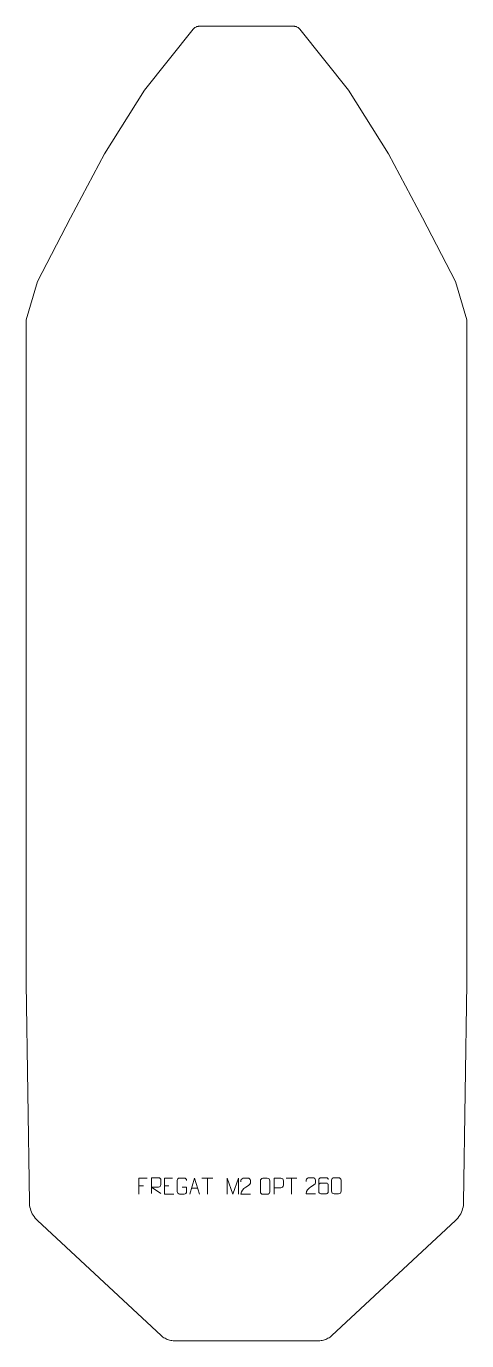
# Model space of a CAD drawing. Header units: millimetres. Extents: x -384 to 306, y -1080 to 980.
import ezdxf

# ---------------------------------------------------------------- set-up
doc = ezdxf.new("R2010")
doc.units = ezdxf.units.MM
doc.header["$MEASUREMENT"] = 0
doc.layers.add('layer 1', color=7, linetype='Continuous')

msp = doc.modelspace()

# ---------------------------------------------------------------- linework, layer by layer
at = {"layer": 'layer 1', "color": 242, "lineweight": 9}
msp.add_open_spline([(-112.5954, 980.267), (-112.5954, 980.267), (35.4857, 980.267), (35.4857, 980.267), (35.4857, 980.267), (35.4857, 980.267), (36.411, 980.2336), (36.411, 980.2336), (36.411, 980.2336), (36.411, 980.2336), (37.3304, 980.1292), (37.3304, 980.1292), (37.3304, 980.1292), (37.3304, 980.1292), (38.2403, 979.9578), (38.2403, 979.9578), (38.2403, 979.9578), (38.2403, 979.9578), (39.1345, 979.7192), (39.1345, 979.7192), (39.1345, 979.7192), (39.1345, 979.7192), (40.0086, 979.4136), (40.0086, 979.4136), (40.0086, 979.4136), (40.0086, 979.4136), (40.8575, 979.044), (40.8575, 979.044), (40.8575, 979.044), (40.8575, 979.044), (41.6761, 978.611), (41.6761, 978.611), (41.6761, 978.611), (41.6761, 978.611), (42.4603, 978.12), (42.4603, 978.12), (42.4603, 978.12), (42.4603, 978.12), (43.2048, 977.5711), (43.2048, 977.5711), (43.2048, 977.5711), (43.2048, 977.5711), (43.9075, 976.9691), (43.9075, 976.9691), (43.9075, 976.9691), (43.9075, 976.9691), (44.5631, 976.3149), (44.5631, 976.3149), (44.5631, 976.3149), (44.5631, 976.3149), (45.1677, 975.6141), (45.1677, 975.6141), (45.1677, 975.6141), (45.1677, 975.6141), (121.4454, 880.2678), (121.4454, 880.2678), (121.4454, 880.2678), (121.4454, 880.2678), (183.9456, 780.2676), (183.9456, 780.2676), (183.9456, 780.2676), (183.9456, 780.2676), (237.4445, 680.2683), (237.4445, 680.2683), (237.4445, 680.2683), (237.4445, 680.2683), (288.9447, 580.2681), (288.9447, 580.2681), (288.9447, 580.2681), (288.9447, 580.2681), (306.4456, 520.2669), (306.4456, 520.2669), (306.4456, 520.2669), (306.4456, 520.2669), (306.4456, -519.7322), (306.4456, -519.7322), (306.4456, -519.7322), (306.4456, -519.7322), (301.6827, -862.6609), (301.6827, -862.6609), (301.6827, -862.6609), (301.6827, -862.6609), (301.554, -865.3463), (301.554, -865.3463), (301.554, -865.3463), (301.554, -865.3463), (301.2461, -868.018), (301.2461, -868.018), (301.2461, -868.018), (301.2461, -868.018), (300.7597, -870.6617), (300.7597, -870.6617), (300.7597, -870.6617), (300.7597, -870.6617), (300.095, -873.267), (300.095, -873.267), (300.095, -873.267), (300.095, -873.267), (299.2579, -875.8217), (299.2579, -875.8217), (299.2579, -875.8217), (299.2579, -875.8217), (298.2505, -878.3135), (298.2505, -878.3135), (298.2505, -878.3135), (298.2505, -878.3135), (297.0784, -880.7336), (297.0784, -880.7336), (297.0784, -880.7336), (297.0784, -880.7336), (295.7457, -883.0681), (295.7457, -883.0681), (295.7457, -883.0681), (295.7457, -883.0681), (294.2587, -885.3078), (294.2587, -885.3078), (294.2587, -885.3078), (294.2587, -885.3078), (292.625, -887.443), (292.625, -887.443), (292.625, -887.443), (292.625, -887.443), (290.8508, -889.4637), (290.8508, -889.4637), (290.8508, -889.4637), (290.8508, -889.4637), (288.9447, -891.3594), (288.9447, -891.3594), (288.9447, -891.3594), (288.9447, -891.3594), (95.3027, -1071.4913), (95.3027, -1071.4913), (95.3027, -1071.4913), (95.3027, -1071.4913), (93.8565, -1072.756), (93.8565, -1072.756), (93.8565, -1072.756), (93.8565, -1072.756), (92.3337, -1073.9266), (92.3337, -1073.9266), (92.3337, -1073.9266), (92.3337, -1073.9266), (90.7414, -1074.9999), (90.7414, -1074.9999), (90.7414, -1074.9999), (90.7414, -1074.9999), (89.0844, -1075.9729), (89.0844, -1075.9729), (89.0844, -1075.9729), (89.0844, -1075.9729), (87.3703, -1076.8388), (87.3703, -1076.8388), (87.3703, -1076.8388), (87.3703, -1076.8388), (85.6056, -1077.5974), (85.6056, -1077.5974), (85.6056, -1077.5974), (85.6056, -1077.5974), (83.7979, -1078.2447), (83.7979, -1078.2447), (83.7979, -1078.2447), (83.7979, -1078.2447), (81.9522, -1078.7774), (81.9522, -1078.7774), (81.9522, -1078.7774), (81.9522, -1078.7774), (80.0776, -1079.193), (80.0776, -1079.193), (80.0776, -1079.193), (80.0776, -1079.193), (78.1796, -1079.492), (78.1796, -1079.492), (78.1796, -1079.492), (78.1796, -1079.492), (76.2676, -1079.6712), (76.2676, -1079.6712), (76.2676, -1079.6712), (76.2676, -1079.6712), (74.3477, -1079.7316), (74.3477, -1079.7316), (74.3477, -1079.7316), (74.3477, -1079.7316), (-151.4577, -1079.7316), (-151.4577, -1079.7316), (-151.4577, -1079.7316), (-151.4577, -1079.7316), (-153.3763, -1079.6712), (-153.3763, -1079.6712), (-153.3763, -1079.6712), (-153.3763, -1079.6712), (-155.2894, -1079.492), (-155.2894, -1079.492), (-155.2894, -1079.492), (-155.2894, -1079.492), (-157.186, -1079.193), (-157.186, -1079.193), (-157.186, -1079.193), (-157.186, -1079.193), (-159.0619, -1078.7774), (-159.0619, -1078.7774), (-159.0619, -1078.7774), (-159.0619, -1078.7774), (-160.9067, -1078.2447), (-160.9067, -1078.2447), (-160.9067, -1078.2447), (-160.9067, -1078.2447), (-162.7157, -1077.5974), (-162.7157, -1077.5974), (-162.7157, -1077.5974), (-162.7157, -1077.5974), (-164.4803, -1076.8388), (-164.4803, -1076.8388), (-164.4803, -1076.8388), (-164.4803, -1076.8388), (-166.1941, -1075.9729), (-166.1941, -1075.9729), (-166.1941, -1075.9729), (-166.1941, -1075.9729), (-167.8512, -1074.9999), (-167.8512, -1074.9999), (-167.8512, -1074.9999), (-167.8512, -1074.9999), (-169.4434, -1073.9266), (-169.4434, -1073.9266), (-169.4434, -1073.9266), (-169.4434, -1073.9266), (-170.9662, -1072.756), (-170.9662, -1072.756), (-170.9662, -1072.756), (-170.9662, -1072.756), (-172.4125, -1071.4913), (-172.4125, -1071.4913), (-172.4125, -1071.4913), (-172.4125, -1071.4913), (-366.0549, -891.3594), (-366.0549, -891.3594), (-366.0549, -891.3594), (-366.0549, -891.3594), (-367.9607, -889.4637), (-367.9607, -889.4637), (-367.9607, -889.4637), (-367.9607, -889.4637), (-369.7348, -887.443), (-369.7348, -887.443), (-369.7348, -887.443), (-369.7348, -887.443), (-371.3688, -885.3078), (-371.3688, -885.3078), (-371.3688, -885.3078), (-371.3688, -885.3078), (-372.8554, -883.0681), (-372.8554, -883.0681), (-372.8554, -883.0681), (-372.8554, -883.0681), (-374.1871, -880.7336), (-374.1871, -880.7336), (-374.1871, -880.7336), (-374.1871, -880.7336), (-375.3603, -878.3135), (-375.3603, -878.3135), (-375.3603, -878.3135), (-375.3603, -878.3135), (-376.3677, -875.8217), (-376.3677, -875.8217), (-376.3677, -875.8217), (-376.3677, -875.8217), (-377.205, -873.267), (-377.205, -873.267), (-377.205, -873.267), (-377.205, -873.267), (-377.8684, -870.6617), (-377.8684, -870.6617), (-377.8684, -870.6617), (-377.8684, -870.6617), (-378.3559, -868.018), (-378.3559, -868.018), (-378.3559, -868.018), (-378.3559, -868.018), (-378.6641, -865.3463), (-378.6641, -865.3463), (-378.6641, -865.3463), (-378.6641, -865.3463), (-378.7915, -862.6609), (-378.7915, -862.6609), (-378.7915, -862.6609), (-378.7915, -862.6609), (-383.5543, -519.7322), (-383.5543, -519.7322), (-383.5543, -519.7322), (-383.5543, -519.7322), (-383.5543, 520.2669), (-383.5543, 520.2669), (-383.5543, 520.2669), (-383.5543, 520.2669), (-366.0549, 580.2681), (-366.0549, 580.2681), (-366.0549, 580.2681), (-366.0549, 580.2681), (-314.5542, 680.2683), (-314.5542, 680.2683), (-314.5542, 680.2683), (-314.5542, 680.2683), (-261.0553, 780.2676), (-261.0553, 780.2676), (-261.0553, 780.2676), (-261.0553, 780.2676), (-198.5551, 880.2678), (-198.5551, 880.2678), (-198.5551, 880.2678), (-198.5551, 880.2678), (-122.2774, 975.6141), (-122.2774, 975.6141), (-122.2774, 975.6141), (-122.2774, 975.6141), (-121.6731, 976.3149), (-121.6731, 976.3149), (-121.6731, 976.3149), (-121.6731, 976.3149), (-121.0176, 976.9691), (-121.0176, 976.9691), (-121.0176, 976.9691), (-121.0176, 976.9691), (-120.3145, 977.5711), (-120.3145, 977.5711), (-120.3145, 977.5711), (-120.3145, 977.5711), (-119.57, 978.12), (-119.57, 978.12), (-119.57, 978.12), (-119.57, 978.12), (-118.7849, 978.611), (-118.7849, 978.611), (-118.7849, 978.611), (-118.7849, 978.611), (-117.9662, 979.044), (-117.9662, 979.044), (-117.9662, 979.044), (-117.9662, 979.044), (-117.1187, 979.4136), (-117.1187, 979.4136), (-117.1187, 979.4136), (-117.1187, 979.4136), (-116.2442, 979.7192), (-116.2442, 979.7192), (-116.2442, 979.7192), (-116.2442, 979.7192), (-115.3504, 979.9578), (-115.3504, 979.9578), (-115.3504, 979.9578), (-115.3504, 979.9578), (-114.4402, 980.1292), (-114.4402, 980.1292), (-114.4402, 980.1292), (-114.4402, 980.1292), (-113.5207, 980.2336), (-113.5207, 980.2336), (-113.5207, 980.2336), (-113.5207, 980.2336), (-112.5954, 980.267), (-112.5954, 980.267)], degree=3, knots=[0, 0, 0, 0, 0.010989011, 0.010989011, 0.010989011, 0.010989011, 0.021978022, 0.021978022, 0.021978022, 0.021978022, 0.032967033, 0.032967033, 0.032967033, 0.032967033, 0.043956044, 0.043956044, 0.043956044, 0.043956044, 0.054945055, 0.054945055, 0.054945055, 0.054945055, 0.065934066, 0.065934066, 0.065934066, 0.065934066, 0.076923077, 0.076923077, 0.076923077, 0.076923077, 0.087912088, 0.087912088, 0.087912088, 0.087912088, 0.098901099, 0.098901099, 0.098901099, 0.098901099, 0.10989011, 0.10989011, 0.10989011, 0.10989011, 0.120879121, 0.120879121, 0.120879121, 0.120879121, 0.131868132, 0.131868132, 0.131868132, 0.131868132, 0.142857143, 0.142857143, 0.142857143, 0.142857143, 0.153846154, 0.153846154, 0.153846154, 0.153846154, 0.164835165, 0.164835165, 0.164835165, 0.164835165, 0.175824176, 0.175824176, 0.175824176, 0.175824176, 0.186813187, 0.186813187, 0.186813187, 0.186813187, 0.197802198, 0.197802198, 0.197802198, 0.197802198, 0.208791209, 0.208791209, 0.208791209, 0.208791209, 0.21978022, 0.21978022, 0.21978022, 0.21978022, 0.230769231, 0.230769231, 0.230769231, 0.230769231, 0.241758242, 0.241758242, 0.241758242, 0.241758242, 0.252747253, 0.252747253, 0.252747253, 0.252747253, 0.263736264, 0.263736264, 0.263736264, 0.263736264, 0.274725275, 0.274725275, 0.274725275, 0.274725275, 0.285714286, 0.285714286, 0.285714286, 0.285714286, 0.296703297, 0.296703297, 0.296703297, 0.296703297, 0.307692308, 0.307692308, 0.307692308, 0.307692308, 0.318681319, 0.318681319, 0.318681319, 0.318681319, 0.32967033, 0.32967033, 0.32967033, 0.32967033, 0.340659341, 0.340659341, 0.340659341, 0.340659341, 0.351648352, 0.351648352, 0.351648352, 0.351648352, 0.362637363, 0.362637363, 0.362637363, 0.362637363, 0.373626374, 0.373626374, 0.373626374, 0.373626374, 0.384615385, 0.384615385, 0.384615385, 0.384615385, 0.395604396, 0.395604396, 0.395604396, 0.395604396, 0.406593407, 0.406593407, 0.406593407, 0.406593407, 0.417582418, 0.417582418, 0.417582418, 0.417582418, 0.428571429, 0.428571429, 0.428571429, 0.428571429, 0.43956044, 0.43956044, 0.43956044, 0.43956044, 0.450549451, 0.450549451, 0.450549451, 0.450549451, 0.461538462, 0.461538462, 0.461538462, 0.461538462, 0.472527473, 0.472527473, 0.472527473, 0.472527473, 0.483516484, 0.483516484, 0.483516484, 0.483516484, 0.494505495, 0.494505495, 0.494505495, 0.494505495, 0.505494505, 0.505494505, 0.505494505, 0.505494505, 0.516483516, 0.516483516, 0.516483516, 0.516483516, 0.527472527, 0.527472527, 0.527472527, 0.527472527, 0.538461538, 0.538461538, 0.538461538, 0.538461538, 0.549450549, 0.549450549, 0.549450549, 0.549450549, 0.56043956, 0.56043956, 0.56043956, 0.56043956, 0.571428571, 0.571428571, 0.571428571, 0.571428571, 0.582417582, 0.582417582, 0.582417582, 0.582417582, 0.593406593, 0.593406593, 0.593406593, 0.593406593, 0.604395604, 0.604395604, 0.604395604, 0.604395604, 0.615384615, 0.615384615, 0.615384615, 0.615384615, 0.626373626, 0.626373626, 0.626373626, 0.626373626, 0.637362637, 0.637362637, 0.637362637, 0.637362637, 0.648351648, 0.648351648, 0.648351648, 0.648351648, 0.659340659, 0.659340659, 0.659340659, 0.659340659, 0.67032967, 0.67032967, 0.67032967, 0.67032967, 0.681318681, 0.681318681, 0.681318681, 0.681318681, 0.692307692, 0.692307692, 0.692307692, 0.692307692, 0.703296703, 0.703296703, 0.703296703, 0.703296703, 0.714285714, 0.714285714, 0.714285714, 0.714285714, 0.725274725, 0.725274725, 0.725274725, 0.725274725, 0.736263736, 0.736263736, 0.736263736, 0.736263736, 0.747252747, 0.747252747, 0.747252747, 0.747252747, 0.758241758, 0.758241758, 0.758241758, 0.758241758, 0.769230769, 0.769230769, 0.769230769, 0.769230769, 0.78021978, 0.78021978, 0.78021978, 0.78021978, 0.791208791, 0.791208791, 0.791208791, 0.791208791, 0.802197802, 0.802197802, 0.802197802, 0.802197802, 0.813186813, 0.813186813, 0.813186813, 0.813186813, 0.824175824, 0.824175824, 0.824175824, 0.824175824, 0.835164835, 0.835164835, 0.835164835, 0.835164835, 0.846153846, 0.846153846, 0.846153846, 0.846153846, 0.857142857, 0.857142857, 0.857142857, 0.857142857, 0.868131868, 0.868131868, 0.868131868, 0.868131868, 0.879120879, 0.879120879, 0.879120879, 0.879120879, 0.89010989, 0.89010989, 0.89010989, 0.89010989, 0.901098901, 0.901098901, 0.901098901, 0.901098901, 0.912087912, 0.912087912, 0.912087912, 0.912087912, 0.923076923, 0.923076923, 0.923076923, 0.923076923, 0.934065934, 0.934065934, 0.934065934, 0.934065934, 0.945054945, 0.945054945, 0.945054945, 0.945054945, 0.956043956, 0.956043956, 0.956043956, 0.956043956, 0.967032967, 0.967032967, 0.967032967, 0.967032967, 0.978021978, 0.978021978, 0.978021978, 0.978021978, 1, 1, 1, 1], dxfattribs=at)
at = {"layer": 'layer 1', "color": 250, "lineweight": 9}
for points, knots in [([(-194.3627, -824.8768), (-194.3627, -824.8768), (-207.2367, -824.8768), (-207.2367, -824.8768), (-207.2367, -824.8768), (-207.2367, -824.8768), (-207.2367, -849.8304), (-207.2367, -849.8304)], [0, 0, 0, 0, 0.333333333, 0.333333333, 0.333333333, 0.333333333, 1, 1, 1, 1]), ([(-187.4006, -849.2332), (-187.4006, -849.2332), (-187.4006, -824.2797), (-187.4006, -824.2797), (-187.4006, -824.2797), (-183.8058, -824.2797), (-180.2103, -824.2797), (-176.6151, -824.2797), (-176.6151, -824.2797), (-174.2898, -824.3174), (-172.7325, -825.8074), (-172.7366, -828.1738), (-172.7366, -828.1738), (-172.737, -830.2093), (-172.737, -833.2687), (-172.7366, -835.3047), (-172.7366, -835.3047), (-172.7431, -837.1802), (-174.5554, -839.122), (-176.5649, -839.1411), (-176.5649, -839.1411), (-176.5649, -839.1411), (-187.4006, -839.1411), (-187.4006, -839.1411), (-187.4006, -839.1411), (-187.4006, -839.1411), (-172.7459, -849.2332), (-172.7459, -849.2332)], [0, 0, 0, 0, 0.125, 0.125, 0.125, 0.125, 0.25, 0.25, 0.25, 0.25, 0.375, 0.375, 0.375, 0.375, 0.5, 0.5, 0.5, 0.5, 0.625, 0.625, 0.625, 0.625, 0.75, 0.75, 0.75, 0.75, 1, 1, 1, 1]), ([(-154.3627, -824.8768), (-154.3627, -824.8768), (-167.2366, -824.8768), (-167.2366, -824.8768), (-167.2366, -824.8768), (-167.2366, -824.8768), (-167.2366, -849.8304), (-167.2366, -849.8304), (-167.2366, -849.8304), (-167.2366, -849.8304), (-152.3708, -849.8304), (-152.3708, -849.8304)], [0, 0, 0, 0, 0.25, 0.25, 0.25, 0.25, 0.5, 0.5, 0.5, 0.5, 1, 1, 1, 1]), ([(-139.5488, -838.8446), (-139.5488, -838.8446), (-132.3807, -838.8446), (-132.3807, -838.8446), (-132.3807, -838.8446), (-132.3807, -838.8446), (-132.3807, -846.0127), (-132.3807, -846.0127), (-132.3807, -846.0127), (-132.5204, -848.3361), (-134.1976, -849.8157), (-136.3454, -849.8265), (-136.3454, -849.8265), (-138.6772, -849.8261), (-141.0092, -849.8261), (-143.3407, -849.8265), (-143.3407, -849.8265), (-145.2656, -849.9319), (-147.2378, -848.0474), (-147.2266, -846.0301), (-147.2266, -846.0301), (-147.2262, -840.26), (-147.2262, -834.4903), (-147.2266, -828.721), (-147.2266, -828.721), (-147.2224, -826.5829), (-145.4756, -824.8637), (-143.3233, -824.8771), (-143.3233, -824.8771), (-140.9976, -824.8771), (-138.6715, -824.8771), (-136.3454, -824.8771), (-136.3454, -824.8771), (-134.3987, -824.8417), (-132.4073, -826.3332), (-132.3807, -828.7709)], [0, 0, 0, 0, 0.1, 0.1, 0.1, 0.1, 0.2, 0.2, 0.2, 0.2, 0.3, 0.3, 0.3, 0.3, 0.4, 0.4, 0.4, 0.4, 0.5, 0.5, 0.5, 0.5, 0.6, 0.6, 0.6, 0.6, 0.7, 0.7, 0.7, 0.7, 0.8, 0.8, 0.8, 0.8, 1, 1, 1, 1]), ([(-127.2741, -849.8303), (-127.2741, -849.8303), (-119.9031, -824.8768), (-119.9031, -824.8768), (-119.9031, -824.8768), (-119.9031, -824.8768), (-112.3332, -849.8303), (-112.3332, -849.8303)], [0, 0, 0, 0, 0.333333333, 0.333333333, 0.333333333, 0.333333333, 1, 1, 1, 1]), ([(-68.6461, -849.8325), (-68.6461, -849.8325), (-68.6461, -824.8746), (-68.6461, -824.8746), (-68.6461, -824.8746), (-68.6461, -824.8746), (-59.721, -849.8325), (-59.721, -849.8325), (-59.721, -849.8325), (-59.721, -849.8325), (-50.9611, -824.8751), (-50.9611, -824.8751), (-50.9611, -824.8751), (-50.9611, -824.8751), (-50.9611, -849.8325), (-50.9611, -849.8325)], [0, 0, 0, 0, 0.2, 0.2, 0.2, 0.2, 0.4, 0.4, 0.4, 0.4, 0.6, 0.6, 0.6, 0.6, 1, 1, 1, 1]), ([(-32.4322, -849.8407), (-37.3466, -849.8404), (-42.261, -849.8404), (-47.1751, -849.8407), (-47.1751, -849.8407), (-47.1751, -839.9084), (-32.5241, -837.2672), (-32.4322, -832.9569), (-32.4322, -832.9569), (-32.4325, -831.5328), (-32.4325, -830.1091), (-32.4322, -828.6858), (-32.4322, -828.6858), (-32.4491, -826.6087), (-34.5719, -824.8839), (-36.2429, -824.8666), (-36.2429, -824.8666), (-38.3161, -824.867), (-40.389, -824.867), (-42.4614, -824.8666), (-42.4614, -824.8666), (-44.2835, -824.8501), (-47.1082, -826.6422), (-47.1751, -828.7358), (-47.1751, -828.7358), (-47.1751, -828.7358), (-47.1751, -830.7906), (-47.1751, -830.7906)], [0, 0, 0, 0, 0.125, 0.125, 0.125, 0.125, 0.25, 0.25, 0.25, 0.25, 0.375, 0.375, 0.375, 0.375, 0.5, 0.5, 0.5, 0.5, 0.625, 0.625, 0.625, 0.625, 0.75, 0.75, 0.75, 0.75, 1, 1, 1, 1]), ([(-12.9345, -825.2023), (-10.6088, -825.2023), (-8.2827, -825.2023), (-5.9566, -825.2023), (-5.9566, -825.2023), (-4.01, -825.1667), (-2.0186, -826.6583), (-1.9919, -829.0959), (-1.9919, -829.0959), (-1.9923, -834.8428), (-1.9923, -840.5901), (-1.9919, -846.3378), (-1.9919, -846.3378), (-2.1317, -848.6612), (-3.8089, -850.1408), (-5.9566, -850.1516), (-5.9566, -850.1516), (-8.2885, -850.1512), (-10.6204, -850.1512), (-12.9519, -850.1516), (-12.9519, -850.1516), (-14.8769, -850.257), (-16.849, -848.3725), (-16.8378, -846.3552), (-16.8378, -846.3552), (-16.8375, -840.5851), (-16.8375, -834.8154), (-16.8378, -829.0461), (-16.8378, -829.0461), (-16.8336, -826.908), (-15.0869, -825.1888), (-12.9345, -825.2023)], [0, 0, 0, 0, 0.111111111, 0.111111111, 0.111111111, 0.111111111, 0.222222222, 0.222222222, 0.222222222, 0.222222222, 0.333333333, 0.333333333, 0.333333333, 0.333333333, 0.444444444, 0.444444444, 0.444444444, 0.444444444, 0.555555556, 0.555555556, 0.555555556, 0.555555556, 0.666666667, 0.666666667, 0.666666667, 0.666666667, 0.777777778, 0.777777778, 0.777777778, 0.777777778, 1, 1, 1, 1]), ([(4.5734, -850.1555), (4.5734, -850.1555), (4.5734, -825.2019), (4.5734, -825.2019), (4.5734, -825.2019), (8.1684, -825.2019), (11.7637, -825.2019), (15.3591, -825.2019), (15.3591, -825.2019), (17.6843, -825.2398), (19.2417, -826.7299), (19.2375, -829.096), (19.2375, -829.096), (19.2371, -831.1317), (19.2371, -834.191), (19.2375, -836.227), (19.2375, -836.227), (19.231, -838.1024), (17.4188, -840.0443), (15.4092, -840.0634), (15.4092, -840.0634), (15.4092, -840.0634), (4.5734, -840.0634), (4.5734, -840.0634)], [0, 0, 0, 0, 0.142857143, 0.142857143, 0.142857143, 0.142857143, 0.285714286, 0.285714286, 0.285714286, 0.285714286, 0.428571429, 0.428571429, 0.428571429, 0.428571429, 0.571428571, 0.571428571, 0.571428571, 0.571428571, 0.714285714, 0.714285714, 0.714285714, 0.714285714, 1, 1, 1, 1]), ([(69.5335, -849.3378), (64.6191, -849.3375), (59.7047, -849.3375), (54.7906, -849.3378), (54.7906, -849.3378), (54.7906, -839.4055), (69.4416, -836.7643), (69.5335, -832.454), (69.5335, -832.454), (69.5332, -831.0299), (69.5332, -829.6062), (69.5335, -828.1829), (69.5335, -828.1829), (69.5166, -826.1058), (67.3938, -824.381), (65.7228, -824.3637), (65.7228, -824.3637), (63.6496, -824.3641), (61.5767, -824.3641), (59.5043, -824.3637), (59.5043, -824.3637), (57.6822, -824.3472), (54.8575, -826.1393), (54.7906, -828.2329), (54.7906, -828.2329), (54.7906, -828.2329), (54.7906, -830.2877), (54.7906, -830.2877)], [0, 0, 0, 0, 0.125, 0.125, 0.125, 0.125, 0.25, 0.25, 0.25, 0.25, 0.375, 0.375, 0.375, 0.375, 0.5, 0.5, 0.5, 0.5, 0.625, 0.625, 0.625, 0.625, 0.75, 0.75, 0.75, 0.75, 1, 1, 1, 1]), ([(89.592, -827.31), (89.5679, -825.9705), (88.2117, -824.3173), (86.6398, -824.3516), (86.6398, -824.3516), (83.655, -824.3519), (80.6698, -824.3519), (77.6844, -824.3516), (77.6844, -824.3516), (76.4653, -824.3367), (74.7371, -825.7743), (74.7321, -827.31), (74.7321, -827.31), (74.7324, -833.6705), (74.7324, -840.0313), (74.7321, -846.392), (74.7321, -846.392), (74.7368, -847.5549), (76.4653, -849.326), (77.6844, -849.3504), (77.6844, -849.3504), (80.6698, -849.3501), (83.655, -849.3501), (86.6398, -849.3504), (86.6398, -849.3504), (87.9179, -849.3066), (89.5876, -847.6921), (89.592, -846.392), (89.592, -846.392), (89.592, -842.8087), (89.592, -839.2256), (89.592, -835.6429), (89.592, -835.6429), (89.5535, -834.1647), (87.9708, -832.7318), (86.6398, -832.7338), (86.6398, -832.7338), (83.655, -832.7335), (80.6698, -832.7335), (77.6844, -832.7338), (77.6844, -832.7338), (76.3549, -832.7288), (74.7119, -834.2361), (74.7536, -835.6646)], [0, 0, 0, 0, 0.083333333, 0.083333333, 0.083333333, 0.083333333, 0.166666667, 0.166666667, 0.166666667, 0.166666667, 0.25, 0.25, 0.25, 0.25, 0.333333333, 0.333333333, 0.333333333, 0.333333333, 0.416666667, 0.416666667, 0.416666667, 0.416666667, 0.5, 0.5, 0.5, 0.5, 0.583333333, 0.583333333, 0.583333333, 0.583333333, 0.666666667, 0.666666667, 0.666666667, 0.666666667, 0.75, 0.75, 0.75, 0.75, 0.833333333, 0.833333333, 0.833333333, 0.833333333, 1, 1, 1, 1]), ([(98.5813, -824.3514), (100.9474, -824.3514), (103.3139, -824.3514), (105.6804, -824.3514), (105.6804, -824.3514), (107.6609, -824.3158), (109.6869, -825.8101), (109.714, -828.2522), (109.714, -828.2522), (109.7136, -834.0096), (109.7136, -839.7674), (109.714, -845.5256), (109.714, -845.5256), (109.5719, -847.8532), (107.8655, -849.3355), (105.6804, -849.3463), (105.6804, -849.3463), (103.308, -849.3459), (100.9356, -849.3459), (98.5636, -849.3463), (98.5636, -849.3463), (96.6051, -849.4519), (94.5987, -847.564), (94.6101, -845.543), (94.6101, -845.543), (94.6105, -839.7624), (94.6105, -833.9821), (94.6101, -828.2023), (94.6101, -828.2023), (94.6144, -826.0603), (96.3915, -824.3378), (98.5813, -824.3514)], [0, 0, 0, 0, 0.111111111, 0.111111111, 0.111111111, 0.111111111, 0.222222222, 0.222222222, 0.222222222, 0.222222222, 0.333333333, 0.333333333, 0.333333333, 0.333333333, 0.444444444, 0.444444444, 0.444444444, 0.444444444, 0.555555556, 0.555555556, 0.555555556, 0.555555556, 0.666666667, 0.666666667, 0.666666667, 0.666666667, 0.777777778, 0.777777778, 0.777777778, 0.777777778, 1, 1, 1, 1])]:
    msp.add_open_spline(points, degree=3, knots=knots, dxfattribs=at)
for points in [[(-207.2367, -836.7565), (-207.2367, -836.7565), (-200.0686, -836.7565), (-200.0686, -836.7565)], [(-167.2366, -836.7565), (-167.2366, -836.7565), (-160.0685, -836.7565), (-160.0685, -836.7565)], [(-124.5515, -840.5809), (-124.5515, -840.5809), (-115.0558, -840.5809), (-115.0558, -840.5809)], [(-108.2972, -824.9003), (-108.2972, -824.9003), (-91.31, -824.9003), (-91.31, -824.9003)], [(-99.8034, -849.8303), (-99.8034, -849.8303), (-99.8034, -824.8768), (-99.8034, -824.8768)], [(23.4119, -825.2254), (23.4119, -825.2254), (40.3991, -825.2254), (40.3991, -825.2254)], [(31.9057, -850.1554), (31.9057, -850.1554), (31.9057, -825.2019), (31.9057, -825.2019)]]:
    msp.add_open_spline(points, degree=3, dxfattribs=at)

doc.saveas('drawing.dxf')
